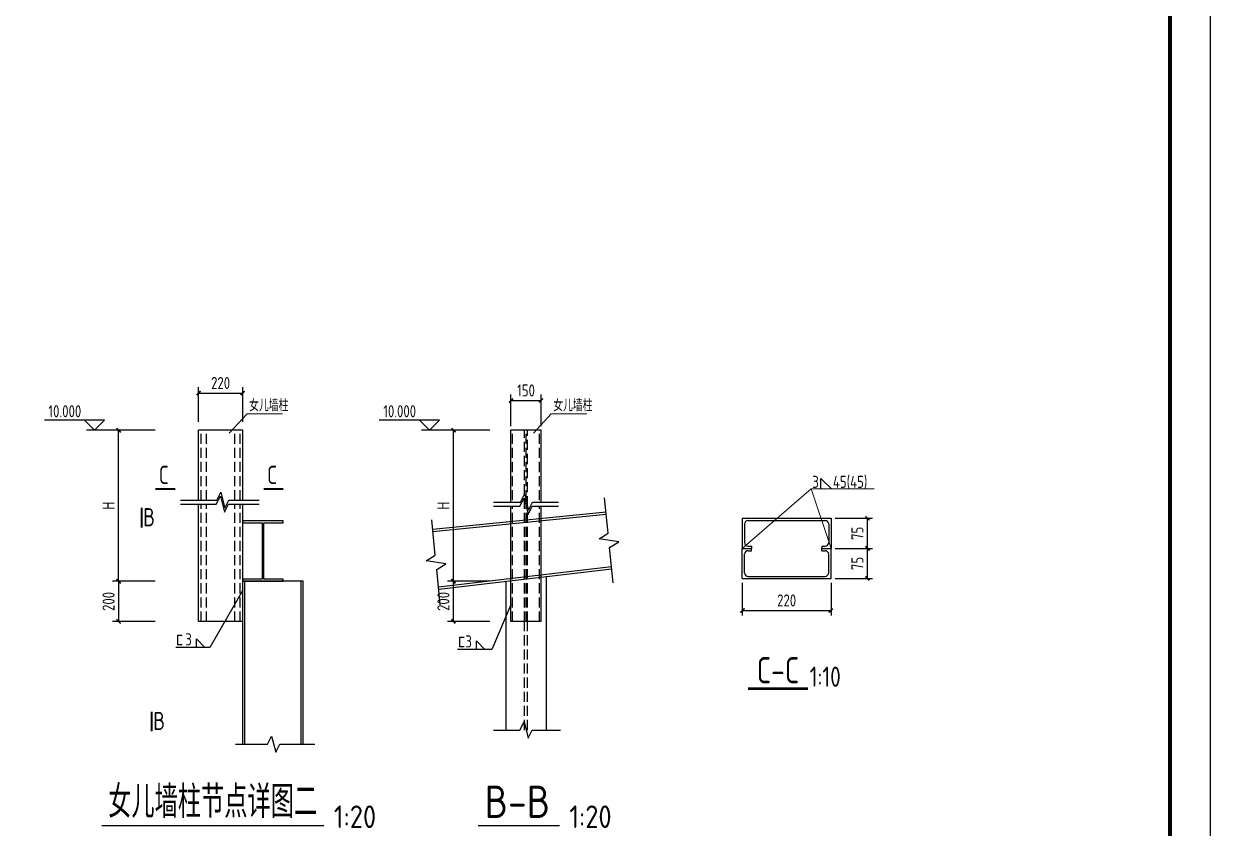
# Model space of a CAD drawing. Header units: millimetres. Extents: x 866561 to 876967, y 40200 to 44891.
# Drawn here: x 873733.3 to 874027.6, y 40401.5 to 40601.1 of the extents above; entities that cross this region are included whole.
import ezdxf

# ---------------------------------------------------------------- set-up
doc = ezdxf.new("R2010")
doc.units = ezdxf.units.MM
doc.header["$LTSCALE"] = 1000
doc.header["$MEASUREMENT"] = 0
doc.linetypes.add('DASH', pattern=[0.35, 0.25, -0.1])
for name, color, linetype in [('10', 7, 'Continuous'), ('1530', 253, 'Continuous'), ('1534', 7, 'Continuous'), ('D1', 112, 'Continuous'), ('D2', 6, 'Continuous'), ('DIM', 7, 'Continuous'), ('GJ', 6, 'Continuous'), ('M_Thin', 7, 'Continuous'), ('Prof', 2, 'Continuous'), ('THIN', 7, 'Continuous'), ('中文', 7, 'Continuous'), ('文字', 7, 'Continuous'), ('柱子', 8, 'Continuous'), ('标准截面(白色)', 7, 'Continuous'), ('标注', 7, 'Continuous')]:
    doc.layers.add(name, color=color, linetype=linetype)
for name, color, linetype, lineweight in [('LZ', 64, 'Continuous', 9), ('数字', 3, 'Continuous', 9), ('细实线', 1, 'Continuous', 20)]:
    doc.layers.add(name, color=color, linetype=linetype, lineweight=lineweight)
doc.styles.add('GBHZ', font='gbenor.shx', dxfattribs={"width": 0.9, "bigfont": 'gbcbig.shx'})
doc.dimstyles.new('Y10', dxfattribs={"dimscale": 0, "dimtxt": 3, "dimasz": 0.01, "dimexe": 1.2, "dimexo": 1, "dimgap": 1, "dimtad": 1, "dimdec": 0, "dimlfac": 10, "dimzin": 0, "dimdsep": 46, "dimtxsty": 'GBHZ', "dimblk1": 'DX', "dimblk2": 'DX', "dimsah": 1, "dimcen": 0.09, "dimdle": 1, "dimadec": 0, "dimazin": 0, "dimtfac": 1, "dimtdec": 0, "dimtix": 1, "dimtmove": 2, "dimatfit": 3, "dimldrblk": 'DX', "dimfxl": 0, "dimtolj": 1, "dimtzin": 0, "dimarcsym": 0})
doc.dimstyles.new('Y20', dxfattribs={"dimscale": 0, "dimtxt": 3, "dimasz": 0.01, "dimexe": 1.5, "dimexo": 0.03, "dimgap": 1, "dimtad": 1, "dimdec": 0, "dimlfac": 20, "dimzin": 0, "dimdsep": 46, "dimtxsty": 'GBHZ', "dimblk1": 'DX', "dimblk2": 'DX', "dimsah": 1, "dimcen": 0.09, "dimdle": 1, "dimadec": 0, "dimazin": 0, "dimtfac": 1, "dimtdec": 0, "dimtix": 1, "dimtmove": 2, "dimatfit": 3, "dimldrblk": 'DX', "dimfxl": 0, "dimtolj": 1, "dimtzin": 0, "dimarcsym": 0})

# ---------------------------------------------------------------- blocks, each defined once
blk = doc.blocks.new('DX')
at = {"color": 0, "linetype": 'ByBlock', "const_width": 40}
blk.add_lwpolyline([(-54, -51), (46, 49)], dxfattribs=at)
blk = doc.blocks.new('*D107')
at = {"layer": 'Defpoints', "color": 0, "linetype": 'ByBlock'}
for p in [(873911.54, 40463.4), (873933.54, 40463.4), (873933.54, 40455.49)]:
    blk.add_point(p, dxfattribs=at)
at = {"layer": 'dim', "color": 0, "linetype": 'ByBlock', "lineweight": -2}
for p, q in [((873911.54, 40462.4), (873911.54, 40454.29)), ((873933.54, 40462.4), (873933.54, 40454.29)), ((873911.55, 40455.49), (873933.53, 40455.49))]:
    blk.add_line(p, q, dxfattribs=at)
at = {"layer": 'dim', "color": 0, "linetype": 'ByBlock', "lineweight": -2, "xscale": 0.01, "yscale": 0.01, "zscale": 0.01, "rotation": 180}
blk.add_blockref('DX', (873911.54, 40455.49), dxfattribs=at)
at = {"layer": 'dim', "color": 0, "linetype": 'ByBlock', "lineweight": -2, "xscale": 0.01, "yscale": 0.01, "zscale": 0.01}
blk.add_blockref('DX', (873933.54, 40455.49), dxfattribs=at)
at = {"layer": 'dim', "color": 0, "linetype": 'ByBlock', "insert": (873922.54, 40457.99), "char_height": 3, "attachment_point": 5, "style": 'GBHZ'}
blk.add_mtext('\\A1;220', dxfattribs=at)
blk = doc.blocks.new('*D108')
at = {"layer": 'Defpoints', "color": 0, "linetype": 'ByBlock'}
for p in [(873933.54, 40470.9), (873942.59, 40470.9), (873933.54, 40463.4)]:
    blk.add_point(p, dxfattribs=at)
at = {"layer": 'dim', "color": 0, "linetype": 'ByBlock', "lineweight": -2}
for p, q in [((873934.54, 40470.9), (873943.79, 40470.9)), ((873942.59, 40463.41), (873942.59, 40470.89)), ((873934.54, 40463.4), (873943.79, 40463.4))]:
    blk.add_line(p, q, dxfattribs=at)
at = {"layer": 'dim', "color": 0, "linetype": 'ByBlock', "lineweight": -2, "xscale": 0.01, "yscale": 0.01, "zscale": 0.01}
for p, rotation in [((873942.59, 40470.9), 90), ((873942.59, 40463.4), 270)]:
    blk.add_blockref('DX', p, dxfattribs=dict(at, rotation=rotation))
at = {"layer": 'dim', "color": 0, "linetype": 'ByBlock', "insert": (873940.09, 40467.15), "char_height": 3, "attachment_point": 5, "rotation": 90, "style": 'GBHZ'}
blk.add_mtext('\\A1;75', dxfattribs=at)
blk = doc.blocks.new('*D109')
at = {"layer": 'Defpoints', "color": 0, "linetype": 'ByBlock'}
for p in [(873933.54, 40478.4), (873942.59, 40478.4), (873933.54, 40470.9)]:
    blk.add_point(p, dxfattribs=at)
at = {"layer": 'dim', "color": 0, "linetype": 'ByBlock', "lineweight": -2}
for p, q in [((873934.54, 40478.4), (873943.79, 40478.4)), ((873942.59, 40470.91), (873942.59, 40478.39)), ((873934.54, 40470.9), (873943.79, 40470.9))]:
    blk.add_line(p, q, dxfattribs=at)
at = {"layer": 'dim', "color": 0, "linetype": 'ByBlock', "lineweight": -2, "xscale": 0.01, "yscale": 0.01, "zscale": 0.01}
for p, rotation in [((873942.59, 40478.4), 90), ((873942.59, 40470.9), 270)]:
    blk.add_blockref('DX', p, dxfattribs=dict(at, rotation=rotation))
at = {"layer": 'dim', "color": 0, "linetype": 'ByBlock', "insert": (873940.09, 40474.65), "char_height": 3, "attachment_point": 5, "rotation": 90, "style": 'GBHZ'}
blk.add_mtext('\\A1;75', dxfattribs=at)
blk = doc.blocks.new('*D74')
at = {"layer": 'Defpoints', "color": 0}
for p in [(873756.84, 40500.24), (873765.9, 40500.24), (873765.9, 40462.75)]:
    blk.add_point(p, dxfattribs=at)
at = {"layer": 'dim', "color": 0, "lineweight": -2}
for p, q in [((873765.87, 40500.24), (873755.34, 40500.24)), ((873756.84, 40462.76), (873756.84, 40500.23)), ((873765.87, 40462.75), (873755.34, 40462.75))]:
    blk.add_line(p, q, dxfattribs=at)
at = {"layer": 'dim', "color": 0, "lineweight": -2, "xscale": 0.01, "yscale": 0.01, "zscale": 0.01}
for p, rotation in [((873756.84, 40500.24), 90), ((873756.84, 40462.75), 270)]:
    blk.add_blockref('DX', p, dxfattribs=dict(at, rotation=rotation))
at = {"layer": 'dim', "color": 0, "insert": (873754.34, 40481.49), "char_height": 3, "attachment_point": 5, "rotation": 90, "style": 'GBHZ'}
blk.add_mtext('\\A1;H', dxfattribs=at)
blk = doc.blocks.new('*D75')
at = {"layer": 'Defpoints', "color": 0}
for p in [(873839.9, 40462.75), (873848.96, 40462.75), (873848.96, 40452.75)]:
    blk.add_point(p, dxfattribs=at)
at = {"layer": 'dim', "color": 0, "lineweight": -2}
for p, q in [((873848.93, 40462.75), (873838.4, 40462.75)), ((873839.9, 40452.76), (873839.9, 40462.74)), ((873848.93, 40452.75), (873838.4, 40452.75))]:
    blk.add_line(p, q, dxfattribs=at)
at = {"layer": 'dim', "color": 0, "lineweight": -2, "xscale": 0.01, "yscale": 0.01, "zscale": 0.01}
for p, rotation in [((873839.9, 40462.75), 90), ((873839.9, 40452.75), 270)]:
    blk.add_blockref('DX', p, dxfattribs=dict(at, rotation=rotation))
at = {"layer": 'dim', "color": 0, "insert": (873837.4, 40457.75), "char_height": 3, "attachment_point": 5, "rotation": 90, "style": 'GBHZ'}
blk.add_mtext('\\A1;200', dxfattribs=at)
blk = doc.blocks.new('*D76')
at = {"layer": 'Defpoints', "color": 0}
for p in [(873839.9, 40500.24), (873848.96, 40500.24), (873848.96, 40462.75)]:
    blk.add_point(p, dxfattribs=at)
at = {"layer": 'dim', "color": 0, "lineweight": -2}
for p, q in [((873848.93, 40500.24), (873838.4, 40500.24)), ((873839.9, 40462.76), (873839.9, 40500.23)), ((873848.93, 40462.75), (873838.4, 40462.75))]:
    blk.add_line(p, q, dxfattribs=at)
at = {"layer": 'dim', "color": 0, "lineweight": -2, "xscale": 0.01, "yscale": 0.01, "zscale": 0.01}
for p, rotation in [((873839.9, 40500.24), 90), ((873839.9, 40462.75), 270)]:
    blk.add_blockref('DX', p, dxfattribs=dict(at, rotation=rotation))
at = {"layer": 'dim', "color": 0, "insert": (873837.4, 40481.49), "char_height": 3, "attachment_point": 5, "rotation": 90, "style": 'GBHZ'}
blk.add_mtext('\\A1;H', dxfattribs=at)
blk = doc.blocks.new('*D77')
at = {"layer": 'Defpoints', "color": 0}
for p in [(873861.64, 40507.6), (873854.14, 40501.24), (873861.64, 40501.24)]:
    blk.add_point(p, dxfattribs=at)
at = {"layer": 'dim', "color": 0, "lineweight": -2}
for p, q in [((873854.14, 40501.27), (873854.14, 40509.1)), ((873861.64, 40501.27), (873861.64, 40509.1)), ((873854.15, 40507.6), (873861.63, 40507.6))]:
    blk.add_line(p, q, dxfattribs=at)
at = {"layer": 'dim', "color": 0, "lineweight": -2, "xscale": 0.01, "yscale": 0.01, "zscale": 0.01, "rotation": 180}
blk.add_blockref('DX', (873854.14, 40507.6), dxfattribs=at)
at = {"layer": 'dim', "color": 0, "lineweight": -2, "xscale": 0.01, "yscale": 0.01, "zscale": 0.01}
blk.add_blockref('DX', (873861.64, 40507.6), dxfattribs=at)
at = {"layer": 'dim', "color": 0, "insert": (873857.89, 40510.1), "char_height": 3, "attachment_point": 5, "style": 'GBHZ'}
blk.add_mtext('\\A1;150', dxfattribs=at)
blk = doc.blocks.new('*D78')
at = {"layer": 'Defpoints', "color": 0}
for p in [(873765.9, 40462.75), (873756.84, 40452.75), (873765.9, 40452.75)]:
    blk.add_point(p, dxfattribs=at)
at = {"layer": 'dim', "color": 0, "lineweight": -2}
for p, q in [((873765.87, 40462.75), (873755.34, 40462.75)), ((873756.84, 40462.74), (873756.84, 40452.76)), ((873765.87, 40452.75), (873755.34, 40452.75))]:
    blk.add_line(p, q, dxfattribs=at)
at = {"layer": 'dim', "color": 0, "lineweight": -2, "xscale": 0.01, "yscale": 0.01, "zscale": 0.01}
for p, rotation in [((873756.84, 40462.75), 90), ((873756.84, 40452.75), 270)]:
    blk.add_blockref('DX', p, dxfattribs=dict(at, rotation=rotation))
at = {"layer": 'dim', "color": 0, "insert": (873754.34, 40457.75), "char_height": 3, "attachment_point": 5, "rotation": 90, "style": 'GBHZ'}
blk.add_mtext('\\A1;200', dxfattribs=at)
blk = doc.blocks.new('*D79')
at = {"layer": 'Defpoints', "color": 0}
for p in [(873787.64, 40509.44), (873776.64, 40502.3), (873787.64, 40502.3)]:
    blk.add_point(p, dxfattribs=at)
at = {"layer": 'dim', "color": 0, "lineweight": -2}
for p, q in [((873776.64, 40502.33), (873776.64, 40510.94)), ((873776.65, 40509.44), (873787.63, 40509.44)), ((873787.64, 40502.33), (873787.64, 40510.94))]:
    blk.add_line(p, q, dxfattribs=at)
at = {"layer": 'dim', "color": 0, "lineweight": -2, "xscale": 0.01, "yscale": 0.01, "zscale": 0.01, "rotation": 180}
blk.add_blockref('DX', (873776.64, 40509.44), dxfattribs=at)
at = {"layer": 'dim', "color": 0, "lineweight": -2, "xscale": 0.01, "yscale": 0.01, "zscale": 0.01}
blk.add_blockref('DX', (873787.64, 40509.44), dxfattribs=at)
at = {"layer": 'dim', "color": 0, "insert": (873782.14, 40511.94), "char_height": 3, "attachment_point": 5, "style": 'GBHZ'}
blk.add_mtext('\\A1;220', dxfattribs=at)

msp = doc.modelspace()

# ---------------------------------------------------------------- linework, layer by layer
at = {"color": 0}
msp.add_line((874027.612, 40802.139), (874027.612, 40208.139), dxfattribs=at)
at = {"color": 0, "const_width": 1}
msp.add_lwpolyline([(874017.612, 40218.139), (873211.612, 40218.139), (873211.612, 40792.139), (874017.612, 40792.139)], close=True, dxfattribs=at)
at = {"const_width": 0.6, "elevation": -5}
msp.add_lwpolyline([(873912.916, 40436.096), (873927.854, 40436.096)], dxfattribs=at)
at = {"layer": '1530'}
for p, q in [((873755.341, 40500.236), (873748.87, 40500.236)), ((873838.399, 40500.236), (873831.927, 40500.236))]:
    msp.add_line(p, q, dxfattribs=at)
at = {"layer": '1534'}
for points in [[(873748.37, 40502.736), (873750.87, 40500.236), (873753.37, 40502.736), (873738.436, 40502.736)], [(873831.427, 40502.736), (873833.927, 40500.236), (873836.427, 40502.736), (873821.493, 40502.736)]]:
    msp.add_lwpolyline(points, dxfattribs=at)
at = {"layer": 'D1', "color": 251}
for p, q in [((873931.054, 40485.689), (873931.054, 40488.258)), ((873931.054, 40488.258), (873933.623, 40485.689))]:
    msp.add_line(p, q, dxfattribs=at)
at = {"layer": 'D1'}
for p, q in [((873787.645, 40460.528), (873779.499, 40446.35)), ((873854.145, 40456.931), (873849.397, 40445.828)), ((873776.131, 40448.459), (873778.239, 40446.35)), ((873776.131, 40446.35), (873776.131, 40448.459)), ((873845.596, 40447.936), (873847.704, 40445.828)), ((873845.596, 40445.828), (873845.596, 40447.936)), ((873779.499, 40446.35), (873771.064, 40446.35)), ((873849.397, 40445.828), (873840.895, 40445.828))]:
    msp.add_line(p, q, dxfattribs=at)
at = {"layer": 'D2'}
for p, q in [((873911.538, 40478.401), (873911.538, 40470.903)), ((873911.538, 40478.401), (873933.541, 40478.401)), ((873912.101, 40476.936), (873912.101, 40472.368)), ((873913.003, 40477.838), (873932.069, 40477.838)), ((873932.971, 40476.936), (873932.971, 40472.368)), ((873933.541, 40478.401), (873933.541, 40470.903)), ((873911.538, 40463.405), (873911.538, 40470.903)), ((873911.538, 40470.903), (873913.792, 40470.903)), ((873911.538, 40470.903), (873913.792, 40470.903)), ((873913.003, 40471.466), (873913.792, 40471.466)), ((873913.792, 40471.466), (873913.792, 40470.903)), ((873913.792, 40470.339), (873913.792, 40470.903)), ((873931.281, 40471.466), (873932.069, 40471.466)), ((873931.281, 40471.466), (873931.281, 40470.903)), ((873931.281, 40470.903), (873933.541, 40470.903)), ((873931.281, 40470.339), (873931.281, 40470.903)), ((873931.281, 40470.903), (873933.541, 40470.903)), ((873933.541, 40463.405), (873933.541, 40470.903)), ((873912.101, 40464.87), (873912.101, 40469.438)), ((873913.003, 40470.339), (873913.792, 40470.339)), ((873931.281, 40470.339), (873932.069, 40470.339)), ((873932.971, 40464.87), (873932.971, 40469.438)), ((873911.538, 40463.405), (873933.541, 40463.405)), ((873913.003, 40463.968), (873932.069, 40463.968))]:
    msp.add_line(p, q, dxfattribs=at)
at = {"layer": 'D2', "const_width": 0.489}
for points in [[(873770.868, 40485.64), (873765.975, 40485.64)], [(873797.712, 40485.64), (873792.819, 40485.64)], [(873762.517, 40476.079), (873762.517, 40480.972)], [(873765.017, 40425.51), (873765.017, 40430.402)]]:
    msp.add_lwpolyline(points, dxfattribs=at)
at = {"layer": 'D2'}
for centre, start, end in [((873913.003, 40476.936), 90, 180), ((873932.069, 40476.936), 0, 90), ((873913.003, 40472.368), 180, 270), ((873932.069, 40472.368), 270, 0), ((873913.003, 40469.438), 90, 180), ((873932.069, 40469.438), 0, 90), ((873913.003, 40464.87), 180, 270), ((873932.069, 40464.87), 270, 0)]:
    msp.add_arc(centre, 0.902, start, end, dxfattribs=at)
at = {"layer": 'GJ'}
for p, q in [((873776.645, 40482.865), (873776.645, 40500.236)), ((873787.645, 40500.236), (873776.645, 40500.236)), ((873787.645, 40482.865), (873787.645, 40500.236)), ((873854.145, 40482.355), (873854.145, 40500.236)), ((873861.645, 40500.236), (873854.145, 40500.236)), ((873861.645, 40482.355), (873861.645, 40500.236)), ((873776.645, 40452.753), (873776.645, 40481.865)), ((873787.645, 40452.753), (873787.645, 40481.865)), ((873854.145, 40452.753), (873854.145, 40481.355)), ((873861.645, 40452.753), (873861.645, 40481.355)), ((873787.645, 40452.753), (873776.645, 40452.753)), ((873861.645, 40452.753), (873854.145, 40452.753))]:
    msp.add_line(p, q, dxfattribs=at)
at = {"layer": 'LZ'}
for p, q in [((873784.283, 40499.463), (873788.701, 40504.272)), ((873788.701, 40504.272), (873797.523, 40504.272)), ((873859.704, 40499.463), (873864.121, 40504.272)), ((873864.121, 40504.272), (873872.943, 40504.272))]:
    msp.add_line(p, q, dxfattribs=at)
at = {"layer": 'M_Thin'}
for points in [[(873772.216, 40482.865), (873781.198, 40482.865), (873782.198, 40484.865), (873783.198, 40480.865), (873784.198, 40482.865), (873791.707, 40482.865)], [(873772.216, 40481.865), (873781.073, 40481.865), (873782.073, 40483.865), (873783.073, 40479.865), (873784.073, 40481.865), (873791.707, 40481.865)], [(873849.832, 40482.355), (873856.52, 40482.355), (873857.52, 40484.355), (873858.52, 40480.355), (873859.52, 40482.355), (873865.957, 40482.355)], [(873849.832, 40481.355), (873856.395, 40481.355), (873857.395, 40483.355), (873858.395, 40479.355), (873859.395, 40481.355), (873865.957, 40481.355)], [(873849.832, 40425.843), (873856.395, 40425.843), (873857.395, 40427.843), (873858.395, 40423.843), (873859.395, 40425.843), (873866.457, 40425.843)], [(873785.832, 40422.343), (873793.793, 40422.343), (873794.793, 40424.343), (873795.793, 40420.343), (873796.793, 40422.343), (873805.49, 40422.343)]]:
    msp.add_lwpolyline(points, dxfattribs=at)
at = {"layer": 'Prof'}
msp.add_lwpolyline([(873787.645, 40462.753), (873797.645, 40462.753), (873797.645, 40463.253), (873792.845, 40463.253), (873792.845, 40477.253), (873797.645, 40477.253), (873797.645, 40477.753), (873787.645, 40477.753), (873787.645, 40477.253), (873792.445, 40477.253), (873792.445, 40463.253), (873787.645, 40463.253)], close=True, dxfattribs=at)
at = {"layer": 'THIN'}
for p, q in [((873878.272, 40474.71), (873877.395, 40483.481)), ((873835.389, 40469.227), (873834.512, 40477.998)), ((873876.003, 40473.277), (873878.272, 40474.71)), ((873880.899, 40472.561), (873876.003, 40473.277)), ((873878.63, 40471.128), (873880.899, 40472.561)), ((873879.507, 40462.357), (873878.63, 40471.128)), ((873833.121, 40467.794), (873835.389, 40469.227)), ((873838.016, 40467.078), (873833.121, 40467.794)), ((873835.748, 40465.645), (873838.016, 40467.078)), ((873836.625, 40456.874), (873835.748, 40465.645))]:
    msp.add_line(p, q, dxfattribs=at)
at = {"layer": '文字', "color": 6, "const_width": 0.32}
for points in [[(873752.641, 40402.089), (873807.793, 40402.089)], [(873846.006, 40402.089), (873866.198, 40402.089)]]:
    msp.add_lwpolyline(points, dxfattribs=at)
at = {"layer": '柱子', "color": 251, "linetype": 'DASH', "ltscale": 0.01}
for p, q in [((873777.312, 40482.865), (873777.312, 40500.236)), ((873778.645, 40482.865), (873778.645, 40500.236)), ((873785.645, 40482.865), (873785.645, 40500.236)), ((873786.978, 40482.865), (873786.978, 40500.236)), ((873854.526, 40482.855), (873854.526, 40500.236)), ((873857.514, 40484.343), (873857.514, 40500.236)), ((873857.895, 40482.855), (873857.895, 40500.236)), ((873858.276, 40481.332), (873858.276, 40500.236)), ((873861.264, 40482.855), (873861.264, 40500.236)), ((873857.514, 40452.753), (873857.514, 40482.877)), ((873777.312, 40452.753), (873777.312, 40481.865)), ((873778.645, 40452.753), (873778.645, 40481.865)), ((873785.645, 40452.753), (873785.645, 40481.865)), ((873786.978, 40452.753), (873786.978, 40481.865)), ((873854.526, 40452.753), (873854.526, 40481.355)), ((873857.895, 40452.753), (873857.895, 40481.355)), ((873858.276, 40452.753), (873858.276, 40479.832)), ((873861.264, 40452.753), (873861.264, 40481.355)), ((873857.495, 40425.843), (873857.495, 40452.753)), ((873858.295, 40425.843), (873858.295, 40452.753))]:
    msp.add_line(p, q, dxfattribs=at)
at = {"layer": '柱子'}
for p, q in [((873834.746, 40475.66), (873877.747, 40479.961)), ((873834.806, 40475.063), (873877.807, 40479.364)), ((873836.173, 40461.386), (873879.099, 40466.438)), ((873836.233, 40460.789), (873879.159, 40465.841))]:
    msp.add_line(p, q, dxfattribs=at)
at = {"layer": '柱子', "color": 251, "ltscale": 0.01}
for p, q in [((873787.645, 40422.343), (873787.645, 40462.753)), ((873802.645, 40462.753), (873787.645, 40462.753)), ((873788.145, 40422.343), (873788.145, 40462.753)), ((873802.145, 40422.343), (873802.145, 40462.753)), ((873802.645, 40422.343), (873802.645, 40462.753))]:
    msp.add_line(p, q, dxfattribs=at)
at = {"layer": '标准截面(白色)'}
for p, q in [((873852.895, 40462.75), (873852.895, 40425.843)), ((873862.895, 40463.927), (873862.895, 40425.843))]:
    msp.add_line(p, q, dxfattribs=at)
at = {"layer": '标注'}
for points in [[(873772.601, 40446.971), (873771.515, 40446.971), (873771.515, 40449.385), (873772.601, 40449.385)], [(873842.568, 40446.46), (873841.482, 40446.46), (873841.482, 40448.874), (873842.568, 40448.874)]]:
    msp.add_lwpolyline(points, dxfattribs=at)
at = {"layer": '细实线', "color": 251}
for p, q in [((873928.626, 40485.689), (873944.213, 40485.689)), ((873933.541, 40470.903), (873928.626, 40485.689))]:
    msp.add_line(p, q, dxfattribs=at)
msp.add_lwpolyline([(873911.538, 40470.903), (873928.626, 40485.689)], dxfattribs=at)

# ---------------------------------------------------------------- texts
at = {"layer": '10', "style": 'GBHZ', "width": 0.9}
for s, height, p in [('女儿墙柱', 3, (873789.233, 40504.915)), ('女儿墙柱', 3, (873864.653, 40504.915)), ('C', 4.5, (873766.815, 40486.905)), ('C', 4.5, (873793.66, 40486.905)), ('B', 4.5, (873762.921, 40476.403)), ('3', 3, (873773.376, 40446.841)), ('3', 3, (873842.841, 40446.319)), ('C-C', 6.5, (873915.103, 40437.431, -5)), ('B', 4.5, (873765.421, 40425.834))]:
    msp.add_text(s, height=height, dxfattribs=at).set_placement(p)
at = {"layer": '1534', "style": 'GBHZ', "width": 0.9}
for p in [(873739.434, 40503.436), (873822.491, 40503.436)]:
    msp.add_text('10.000', height=3, dxfattribs=at).set_placement(p)
at = {"layer": '中文', "style": 'GBHZ', "width": 0.9}
msp.add_text('1:10', height=5, dxfattribs=at).set_placement((873928.246, 40436.573, -5.007))
at = {"layer": '数字', "style": 'GBHZ', "width": 0.9}
for s, p in [('3', (873928.891, 40485.911)), ('45(45)', (873934.02, 40485.911))]:
    msp.add_text(s, height=3, dxfattribs=at).set_placement(p)
at = {"layer": '文字', "color": 6, "style": 'GBHZ'}
for s, height, p in [('女儿墙柱节点详图二', 8, (873754.248, 40404.04)), ('B-B', 8, (873847.614, 40404.04)), ('1:20', 5.6, (873810.242, 40401.524)), ('1:20', 5.6, (873868.647, 40401.524))]:
    msp.add_text(s, height=height, dxfattribs=at).set_placement(p)

# ---------------------------------------------------------------- dimensions: what is measured, and where the dimension line sits
at = {"layer": 'dim'}
for base, p1, p2, picture, middle in [((873787.645, 40509.442), (873776.645, 40502.301), (873787.645, 40502.301), '*D79', (873782.145, 40511.942)), ((873861.645, 40507.601), (873854.145, 40501.241), (873861.645, 40501.241), '*D77', (873857.895, 40510.101))]:
    dim = msp.add_linear_dim(base=base, p1=p1, p2=p2, dimstyle='Y20', override={"dimscale": 1}, dxfattribs=at)
    dim.commit()
    dim.dimension.update_dxf_attribs({"geometry": picture, "text_midpoint": middle})
for base, p1, p2, picture, middle in [((873756.841, 40500.236), (873765.898, 40462.753), (873765.898, 40500.236), '*D74', (873754.341, 40481.494)), ((873839.899, 40500.236), (873848.956, 40462.753), (873848.956, 40500.236), '*D76', (873837.399, 40481.494))]:
    dim = msp.add_linear_dim(base=base, p1=p1, p2=p2, angle=90, text='H', dimstyle='Y20', override={"dimscale": 1}, dxfattribs=at)
    dim.commit()
    dim.dimension.update_dxf_attribs({"geometry": picture, "text_midpoint": middle})
at = {"layer": 'dim', "linetype": 'ByBlock'}
for base, p1, p2, picture, middle in [((873942.591, 40478.401), (873933.541, 40470.903), (873933.539, 40478.401), '*D109', (873940.091, 40474.652)), ((873942.591, 40470.903), (873933.539, 40463.405), (873933.541, 40470.903), '*D108', (873940.091, 40467.154))]:
    dim = msp.add_linear_dim(base=base, p1=p1, p2=p2, angle=90, dimstyle='Y10', override={"dimscale": 1}, dxfattribs=at)
    dim.commit()
    dim.dimension.update_dxf_attribs({"geometry": picture, "text_midpoint": middle})
at = {"layer": 'dim'}
for base, p1, p2, angle, picture, middle in [((873756.841, 40452.753), (873765.898, 40462.753), (873765.898, 40452.753), 270, '*D78', (873754.341, 40457.753)), ((873839.899, 40462.753), (873848.956, 40452.753), (873848.956, 40462.753), 90, '*D75', (873837.399, 40457.753))]:
    dim = msp.add_linear_dim(base=base, p1=p1, p2=p2, angle=angle, dimstyle='Y20', override={"dimscale": 1}, dxfattribs=at)
    dim.commit()
    dim.dimension.update_dxf_attribs({"geometry": picture, "text_midpoint": middle})
at = {"layer": 'dim', "linetype": 'ByBlock'}
dim = msp.add_linear_dim(base=(873933.539, 40455.487), p1=(873911.539, 40463.405), p2=(873933.539, 40463.405), dimstyle='Y10', override={"dimscale": 1}, dxfattribs=at)
dim.commit()
dim.dimension.update_dxf_attribs({"geometry": '*D107', "text_midpoint": (873922.539, 40457.987)})

doc.saveas('drawing.dxf')
